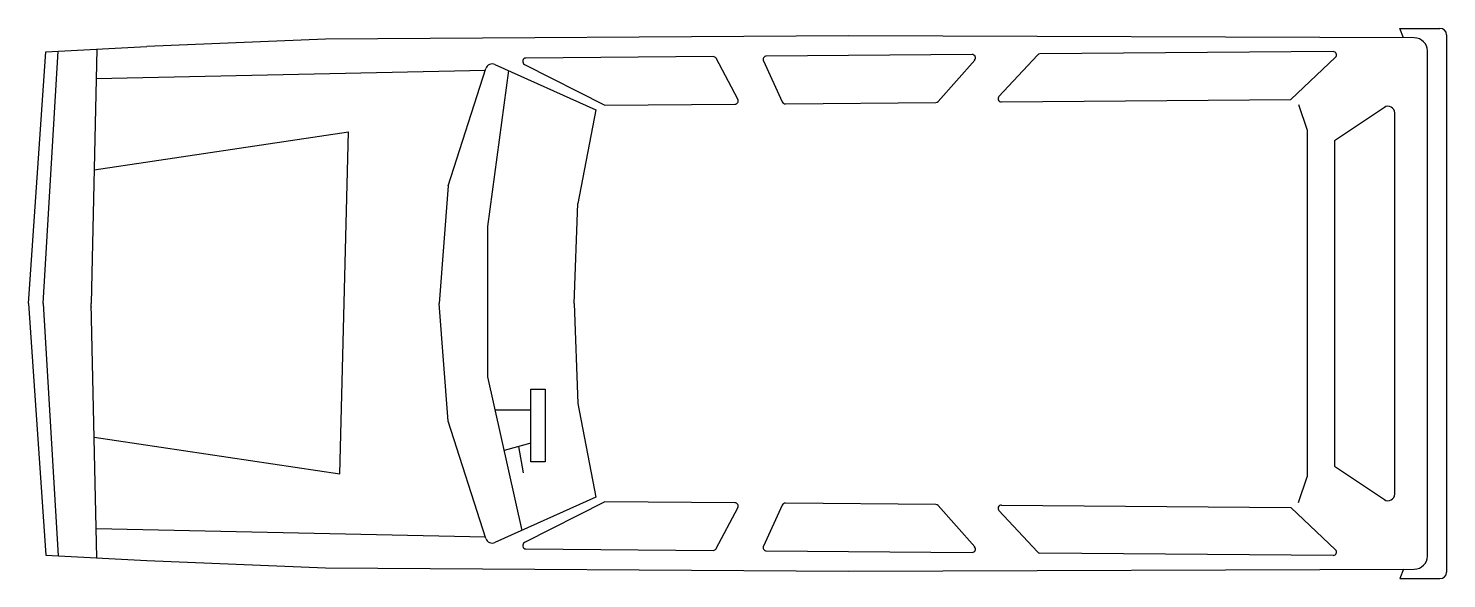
# Model space of a CAD drawing. Extents: x 10197 to 16618, y 9748 to 12238.
import ezdxf

# ---------------------------------------------------------------- set-up
doc = ezdxf.new("R2010")
doc.units = 0
doc.header["$LTSCALE"] = 100
doc.header["$MEASUREMENT"] = 0
doc.layers.add('LX-CAR', color=6, linetype='CONTINUOUS')

msp = doc.modelspace()

# ---------------------------------------------------------------- linework, layer by layer
at = {"layer": 'LX-CAR'}
for p, q in [((13910.7, 12204.3), (11542.9, 12188.6)), ((16471.3, 12194.9), (13910.7, 12204.3)), ((16406.5, 12237), (16587.6, 12238.1)), ((16421.9, 12195.1), (16406.5, 12237)), ((16617.7, 12209.4), (16617.7, 9777.1)), ((10264.5, 10993.3), (10331.8, 12134.5)), ((10276, 12131.6), (10734, 12155.5)), ((10507.6, 12143.7), (10481.5, 10993.3)), ((11542.9, 12188.6), (10734, 12155.5)), ((16531, 9850.1), (16531, 12136.5)), ((10197.4, 10993.3), (10276, 12131.6)), ((12309.4, 12074.7), (12765.5, 11869.7)), ((12443.4, 12075.2), (12807.6, 11890.1)), ((13297.3, 12110.6), (12450.1, 12103.6)), ((13409.3, 11917.3), (13310.6, 12102.6)), ((13524.5, 12090.9), (13610.4, 11905.5)), ((14469.8, 12119.8), (13538, 12112.2)), ((14316.6, 11907.8), (14481.2, 12094.9)), ((14765.2, 12117.5), (14590.9, 11930.5)), ((16104.1, 12133.2), (14776.1, 12122.3)), ((15911.7, 11916.6), (16114.5, 12107.3)), ((10504.6, 12011.7), (12266.4, 12049.8)), ((12098.5, 11525.1), (12268.5, 12056.5)), ((12371.2, 12046.9), (12276.5, 11341.3)), ((12807.6, 11890.1), (13396.1, 11895.2)), ((13624.1, 11896.8), (14305.4, 11902.7)), ((14602, 11905.3), (15911.7, 11916.6)), ((15947.8, 11893.5), (15985.9, 11777.4)), ((16335.8, 11880.6), (16109.9, 11728.7)), ((12765.5, 11869.7), (12684.4, 11445.8)), ((16382.6, 10130.8), (16382.6, 11855.7)), ((10495.5, 11598), (11647, 11770)), ((11607.3, 10222.5), (11647, 11770)), ((15985.9, 11777.4), (15985.9, 10209.2)), ((16109.9, 11728.7), (16109.9, 10257.9)), ((12098.5, 11525.1), (12057.4, 10993.3)), ((12668.5, 10993.3), (12684.4, 11445.8)), ((12276.5, 11341.3), (12276.5, 10661.3)), ((10197.4, 10993.3), (10276, 9855)), ((10264.5, 10993.3), (10331.8, 9852.1)), ((10507.6, 9842.9), (10481.5, 10993.3)), ((12098.5, 10461.5), (12057.4, 10993.3)), ((12668.5, 10993.3), (12684.4, 10540.8)), ((12276.5, 10661.3), (12431.6, 9966.8)), ((12471.4, 10276.5), (12471.4, 10605.9)), ((12471.4, 10605.9), (12537.3, 10605.9)), ((12537.3, 10605.9), (12537.3, 10276.5)), ((12684.4, 10540.8), (12765.5, 10116.9)), ((12471.4, 10511.1), (12310.1, 10511.1)), ((12268.5, 9930.1), (12098.5, 10461.5)), ((10495.2, 10388.6), (11607.3, 10222.5)), ((12471.4, 10360.8), (12350.8, 10328.8)), ((12415.5, 10346), (12437.2, 10226.4)), ((12537.3, 10276.5), (12471.4, 10276.5)), ((15947.8, 10093.1), (15985.9, 10209.2)), ((16109.9, 10257.9), (16335.8, 10106)), ((12765.5, 10116.9), (12309.4, 9911.9)), ((12807.6, 10096.4), (12443.4, 9911.3)), ((13396.1, 10091.3), (12807.6, 10096.4)), ((13610.4, 10081.1), (13524.5, 9895.7)), ((14305.4, 10083.9), (13624.1, 10089.8)), ((14602, 10081.3), (15911.7, 10070)), ((13310.6, 9884), (13409.3, 10069.3)), ((14481.2, 9891.7), (14316.6, 10078.8)), ((14765.2, 9869), (14590.9, 10056.1)), ((15911.7, 10070), (16114.5, 9879.3)), ((10504.6, 9974.8), (12266.4, 9936.8)), ((10276, 9855), (10734, 9831)), ((10734, 9831), (11542.9, 9798)), ((12450.1, 9883), (13297.3, 9876)), ((13538, 9874.4), (14469.8, 9866.8)), ((16104.1, 9853.3), (14776.1, 9864.2)), ((11542.9, 9798), (13910.7, 9782.3)), ((13910.7, 9782.3), (16471.3, 9791.7)), ((16421.9, 9791.5), (16406.5, 9749.5)), ((16406.5, 9749.5), (16587.6, 9748.4))]:
    msp.add_line(p, q, dxfattribs=at)
for centre, radius, start, end in [((16587.7, 12208.1), 30, 2.52835, 90.3442), ((16471.1, 12134.9), 60, 1.53415, 89.78584), ((12297.1, 12047.3), 30, 65.79607, 162.25706), ((12450.2, 12088.6), 15, 90.46996, 243.06182), ((13297.4, 12095.6), 15, 28.02344, 90.46996), ((13538.1, 12097.2), 15, 90.46996, 204.86758), ((14469.9, 12104.8), 15, 318.66352, 90.46996), ((14776.2, 12107.3), 15, 90.46996, 137.02798), ((16104.3, 12118.2), 15, 313.22547, 90.46996), ((13396, 11910.2), 15, 270.4955, 28.02344), ((13624, 11911.8), 15, 204.86758, 270.4955), ((14305.3, 11917.7), 15, 270.4955, 318.66352), ((14601.9, 11920.3), 15, 137.02798, 270.4955), ((16352.6, 11855.7), 30, 0, 123.9199), ((10496.8, 10977.5), 15, 178.70043, 181.29957), ((13396, 10076.3), 15, 331.97656, 89.5045), ((13624, 10074.8), 15, 89.5045, 155.13242), ((14305.3, 10068.9), 15, 41.33648, 89.5045), ((14601.9, 10066.3), 15, 89.5045, 222.97202), ((16352.6, 10130.8), 30, 236.0801, 0), ((12297.1, 9939.2), 30, 197.74294, 294.20393), ((12450.2, 9898), 15, 116.93818, 269.53004), ((13538.1, 9889.4), 15, 155.13242, 269.53004), ((14469.9, 9881.8), 15, 269.53004, 41.33648), ((13297.4, 9891), 15, 269.53004, 331.97656), ((14776.2, 9879.2), 15, 222.97202, 269.53004), ((16104.3, 9868.3), 15, 269.53004, 46.77453), ((16471.1, 9851.7), 60, 270.21416, 358.46585), ((16587.7, 9778.4), 30, 269.6558, 357.47165)]:
    msp.add_arc(centre, radius, start, end, dxfattribs=at)

doc.saveas('drawing.dxf')
